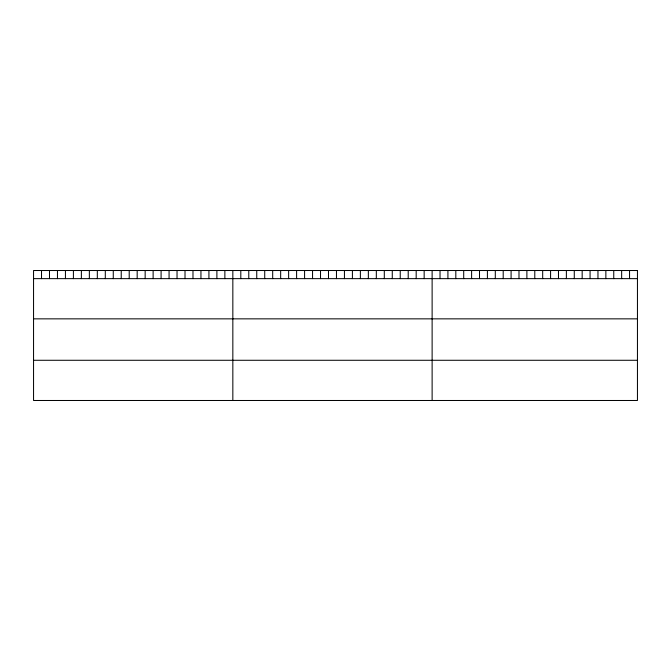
<?xml version="1.0" encoding="UTF-8"?>
<svg xmlns="http://www.w3.org/2000/svg" width="671" height="671" viewBox="0 0 671 671"><rect width="100%" height="100%" fill="white"/><g stroke="black" fill="none" stroke-linecap="round" stroke-linejoin="round"><path stroke-width="1.01" d="M33.55 278.641L637.45 278.641M33.55 318.851L637.45 318.851M33.55 360.277L637.45 360.277M629.549 270.514L629.549 278.641M621.656 270.514L621.656 278.641M613.755 270.514L613.755 278.641M605.863 270.514L605.863 278.641M597.962 270.514L597.962 278.641M590.069 270.514L590.069 278.641M582.168 270.514L582.168 278.641M574.275 270.514L574.275 278.641M566.374 270.514L566.374 278.641M558.482 270.514L558.482 278.641M550.581 270.514L550.581 278.641M542.688 270.514L542.688 278.641M534.787 270.514L534.787 278.641M526.886 270.514L526.886 278.641M518.993 270.514L518.993 278.641M511.092 270.514L511.092 278.641M503.2 270.514L503.2 278.641M495.299 270.514L495.299 278.641M487.406 270.514L487.406 278.641M479.505 270.514L479.505 278.641M471.612 270.514L471.612 278.641M463.711 270.514L463.711 278.641M455.819 270.514L455.819 278.641M447.918 270.514L447.918 278.641M440.025 270.514L440.025 278.641M432.124 270.514L432.124 400.486M424.156 270.514L424.156 278.641M416.179 270.514L416.179 278.641M408.211 270.514L408.211 278.641M400.235 270.514L400.235 278.641M392.267 270.514L392.267 278.641M384.298 270.514L384.298 278.641M376.322 270.514L376.322 278.641M368.354 270.514L368.354 278.641M360.377 270.514L360.377 278.641M352.409 270.514L352.409 278.641M344.441 270.514L344.441 278.641M336.465 270.514L336.465 278.641M328.496 270.514L328.496 278.641M320.52 270.514L320.52 278.641M312.552 270.514L312.552 278.641M304.584 270.514L304.584 278.641M296.607 270.514L296.607 278.641M288.639 270.514L288.639 278.641M280.663 270.514L280.663 278.641M272.694 270.514L272.694 278.641M264.726 270.514L264.726 278.641M256.75 270.514L256.75 278.641M248.782 270.514L248.782 278.641M240.805 270.514L240.805 278.641M232.837 270.514L232.837 400.486M224.869 270.514L224.869 278.641M216.892 270.514L216.892 278.641M208.924 270.514L208.924 278.641M200.948 270.514L200.948 278.641M192.98 270.514L192.98 278.641M185.011 270.514L185.011 278.641M177.035 270.514L177.035 278.641M169.067 270.514L169.067 278.641M161.09 270.514L161.09 278.641M153.122 270.514L153.122 278.641M145.154 270.514L145.154 278.641M137.178 270.514L137.178 278.641M129.209 270.514L129.209 278.641M121.233 270.514L121.233 278.641M113.265 270.514L113.265 278.641M105.297 270.514L105.297 278.641M97.32 270.514L97.32 278.641M89.352 270.514L89.352 278.641M81.376 270.514L81.376 278.641M73.407 270.514L73.407 278.641M65.439 270.514L65.439 278.641M57.463 270.514L57.463 278.641M49.495 270.514L49.495 278.641M41.518 270.514L41.518 278.641M637.45 270.514L33.55 270.514L33.55 400.486L637.45 400.486L637.45 270.514"/></g></svg>
